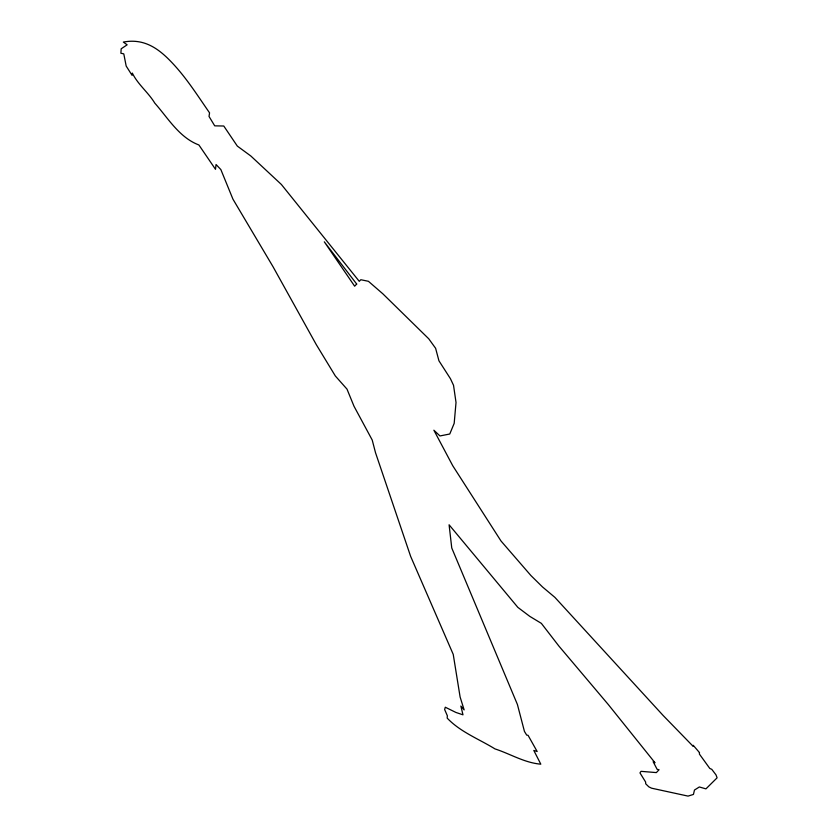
<?xml version="1.0" encoding="UTF-8"?>
<svg xmlns="http://www.w3.org/2000/svg" width="838" height="838" viewBox="0 0 838 838"><rect width="100%" height="100%" fill="white"/><g stroke="black" fill="none" stroke-linecap="round" stroke-linejoin="round"><path stroke-width="1.26" d="M699.468 752.576L699.405 754.074L709.786 768.436L711.776 769.336L715.987 774.857L717.108 777.821L705.931 788.872L699.353 786.966L694.472 790.045L693.445 794.434L688.04 796.1L651.576 788.191L648.842 786.851L645.721 783.813L645.595 781.98L639.96 772.898L641.039 771.337L656.353 772.594L659.066 769.734L657.139 769.347L653.158 761.752L655.002 762.758L608.241 704.475L558.915 646.098L541.348 623.357L529.794 616.37L517.842 607.361L449.095 524.798L451.755 547.979L517.413 704.486L524.441 731.406L526.693 735.115L528.045 735.282L537.148 751.497L533.806 750.439L540.814 764.183C524.326 762.758 510.405 753.907 494.996 748.91C479.011 739.053 460.188 731.92 447.178 718.093L447.356 715.778L444.643 709.535L445.292 707.22L455.924 712.447L462.985 714.824L460.858 706.036L464.137 709.891L460.114 697.027L453.232 654.384L410.651 556.401L375.518 452.719L372.208 440.013L354.003 406.241L346.995 389.115L335.347 375.99L316.272 344.596L273.031 266.725L232.933 199.14L220.855 169.569L216.047 164.51L215.502 169.318L198.899 144.974C179.301 137.579 168.092 118.168 154.8 103.137C148.316 92.4 137.882 84.512 132.31 73.074L132.1 75.368L126.182 66.055L123.783 53.862L120.892 53.244L121.185 48.782L127.135 44.823L123.354 42.068C144 38.192 158.372 48.237 171.874 62.536C186.392 77.777 197.6 95.616 209.552 112.847L209.029 116.451L214.717 125.847L223.777 126.014L237.322 146.084L250.824 155.994L281.369 184.465L359.272 281.338L360.811 279.724L368.416 281.296L382.861 293.824L428.752 338.793L435.613 348.294L438.934 360.78L450.467 378.745L453.536 385.323L456.019 402.481L454.186 423.337L449.765 434.011L439.971 435.949L433.875 430.208L452.74 465.719L501.019 541.013L530.936 575.559L542.542 586.988L554.892 597.368L663.151 715.495L693.173 746.365L693.246 745.328L699.468 752.576M356.695 284.051L354.652 286.198L324.296 241.826L356.695 284.051"/></g></svg>
